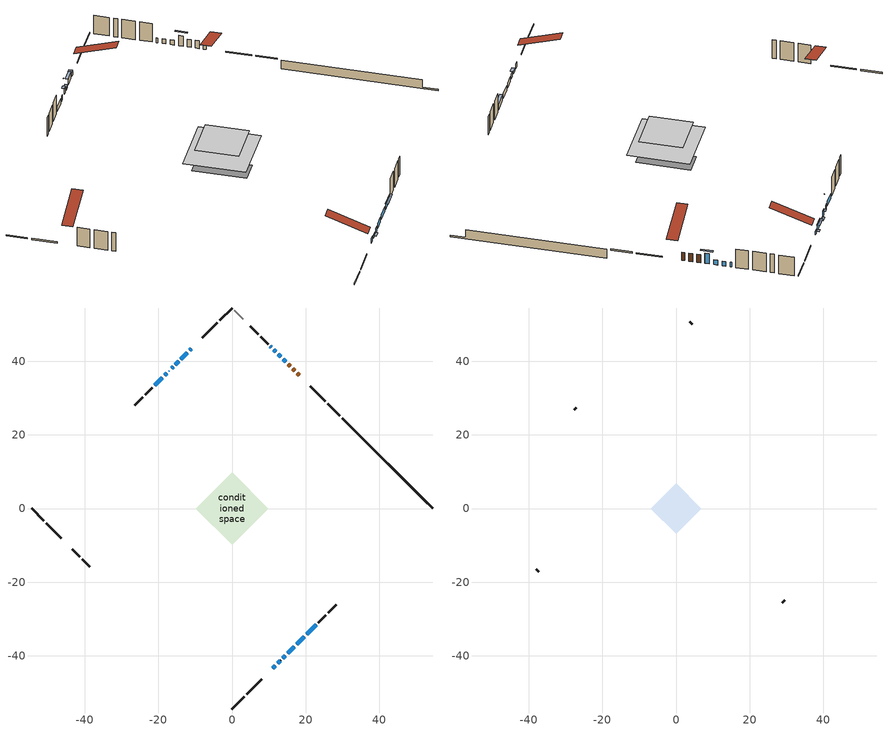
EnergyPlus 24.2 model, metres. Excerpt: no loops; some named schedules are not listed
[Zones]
conditioned space
 floor outside (Floor1 construction): -3.98,0 0,3.98 3.98,0 0,-3.98 z1.22
 floor adiabatic (AdiabaticFloorConstruction): -9.84,0 0,9.84 9.84,0 0,-9.84 z3.66
 floor foundation (Slab1 construction): -6.12,2.54 -2.54,6.12 6.12,-2.54 2.54,-6.12 z-1.14
 wall outside (RimJoist1 construction): 0,-54.46 3.35,-51.11 / -54.46,0 -51.11,-3.35 / 0,54.46 -3.35,51.11 / 29.32,25.14 25.98,28.48 z1.22:1.52
 wall outside (RimJoist2 construction): 4,-50.46 8.04,-46.42 / -50.46,-4 -46.42,-8.04 / -4,50.46 -8.04,46.42 / 25.32,29.14 21.28,33.18 z1.22:1.52
 wall outside (AdiabaticWallConstruction 1): 18.21,36.25 17.76,36.7 / 17.1,37.36 16.52,37.95 / 15.86,38.6 15.25,39.21 z1.22:3.25
 wall outside (AdiabaticWallConstruction): -11.11,43.35 -11.49,42.97 z1.22:2.14; 14.6,39.86 13.91,40.55 z1.22:3.91; -12.15,42.31 -13.87,40.59 z1.22:2.69; -14.53,39.93 -15.35,39.11 z1.22:1.63; -16.01,38.45 -16.39,38.07 z1.22:2.67; 11.11,-43.35 11.8,-42.66 / 13.26,41.2 12.57,41.89 / 11.91,42.55 11.33,43.13 / 10.68,43.78 10.45,44.01 / 13.83,-40.63 14.5,-39.96 / -17.77,36.69 -18.23,36.23 / -18.88,35.58 -20.97,33.49 / 15.16,-39.3 16.91,-37.55 / 17.57,-36.89 19.66,-34.8 z1.22:2.44; 12.46,-42.01 13.17,-41.29 z1.22:1.81; 20.32,-34.14 22.83,-31.63 z1.22:2.54
 wall outside (Wall1 construction): 23.49,-30.97 25.48,-28.98 / -43.35,-11.11 -41.35,-13.11 / -21.62,32.84 -23.62,30.84 / 9.79,44.67 7.8,46.66 z1.22:6.1
 wall outside (Wall2 construction): 26.14,-28.32 28.26,-26.2 / -40.69,-13.77 -38.58,-15.88 / -24.28,30.18 -26.4,28.07 / 7.14,47.32 5.02,49.44 z1.22:6.1
 wall foundation (FoundationWall1 construction): 29.98,24.48,-1.14 29.98,24.48,1.22 52.01,2.45,1.22 52.01,2.45,-0.74 54.46,0,-0.74 54.46,0,-1.14
 wall adiabatic (Wall4 construction): 3.09,51.37 0.66,53.8 z1.22:6.1
 window (WindowConstruction 12): -11.11,43.35 -11.49,42.97 z1.22:2.13
 window (WindowConstruction 8): 14.6,39.87 13.91,40.55 z1.22:3.91
 window (WindowConstruction 9): -12.15,42.31 -13.87,40.59 z1.22:2.69
 window (WindowConstruction 10): -14.53,39.93 -15.35,39.11 z1.22:1.63
 window (WindowConstruction 11): -16.01,38.45 -16.39,38.07 z1.22:2.67
 window (WindowConstruction 13): 11.11,-43.35 11.8,-42.66 z1.22:2.44
 window (WindowConstruction 14): 13.26,41.21 12.57,41.89 z1.22:2.44
 window (WindowConstruction 15): 11.91,42.55 11.33,43.13 z1.22:2.44
 window (WindowConstruction): 10.67,43.79 10.45,44.01 z1.22:2.44
 window (WindowConstruction 1): 12.46,-42 13.17,-41.29 z1.22:1.81
 window (WindowConstruction 2): 13.83,-40.63 14.5,-39.96 z1.22:2.44
 window (WindowConstruction 3): -17.77,36.69 -18.23,36.23 z1.22:2.44
 window (WindowConstruction 4): -18.88,35.58 -20.97,33.49 z1.22:2.44
 window (WindowConstruction 5): 15.16,-39.3 16.91,-37.55 z1.22:2.44
 window (WindowConstruction 6): 17.57,-36.89 19.66,-34.8 z1.22:2.44
 window (WindowConstruction 7): 20.32,-34.14 22.83,-31.63 z1.22:2.54
 door (Door): 18.21,36.25 17.76,36.7 z1.22:3.25
 door (Door 1): 17.1,37.36 16.52,37.94 z1.22:3.25
 door (Door 2): 15.86,38.6 15.25,39.21 z1.22:3.25
 ceiling adiabatic (AdiabaticFloorConstruction): 0,-9.84 9.84,0 0,9.84 -9.84,0 z3.66
 roof outside (AdiabaticRoofConstruction): -17.13,37.34,6.09 -17.05,37.26,6.13 -16.96,37.35,6.13 -17.04,37.43,6.09
 skylight (SkylightConstruction): -17.12,37.34,6.1 -17.05,37.28,6.13 -16.98,37.35,6.13 -17.04,37.42,6.1
attic - vented
 floor to conditioned space (Floor2 construction Reversed): -6.85,0 0,6.85 6.85,0 0,-6.85 z6.1
 wall outside (Wall3 construction): 28.91,-25.55 29.53,-24.93 / -37.92,-16.54 -37.3,-17.16 / -27.05,27.41 -27.67,26.79 / 4.36,50.1 3.75,50.71 z1.22:6.1
 roof outside (Roof1 construction): 10.46,-44,6.1 3.79,-37.34,9.24 2.03,-39.09,9.24 8.7,-45.76,6.1; -44,-10.46,6.1 -37.34,-3.79,9.24 -39.09,-2.03,9.24 -45.76,-8.7,6.1; -10.46,44,6.1 -3.79,37.34,9.24 -2.03,39.09,9.24 -8.7,45.76,6.1; 18.87,35.59,6.1 12.2,28.93,9.24 13.96,27.17,9.24 20.62,33.84,6.1
shading: -11.6,42.86 -11.01,43.45 -11.65,44.1 -12.24,43.51 z2.28; 13.27,41.19 15.24,39.22 15.57,39.55 13.59,41.52 z4.82; -13.98,40.48 -12.04,42.42 -12.47,42.85 -14.41,40.91 z2.84; -15.46,39 -14.42,40.04 -14.85,40.47 -15.89,39.43 z1.77; -16.49,37.97 -15.9,38.56 -16.34,38.99 -16.92,38.4 z2.82; 13.28,-41.18 12.35,-42.11 12.78,-42.54 13.71,-41.61 z1.95; 22.93,-31.53 20.21,-34.25 20.64,-34.68 23.37,-31.96 z2.69
[Building]
Building 1: Terrain=Suburbs
[Site:Location]
Montreal Intl AP_QC: Latitude {deg}=45.47; Longitude {deg}=-73.74; Time Zone {hr}=-5; Elevation {m}=36; Keep Site Location Information=Yes
[Site:GroundTemperature:Shallow]
2.07863, -0.316383, -0.508184, 0.628371, 5.19101, 9.73239, 13.6695, 16.1636, 16.3755, 14.347, 10.5102, 6.10817
[Site:WaterMainsTemperature]
Calculation Method=Schedule; Temperature Schedule=mains temperature schedule
[Material] Roughness=Rough; Thermal Absorptance=0.9
Name | Thickness {m} | Conductivity {W/m-K} | Density {kg/m3} | Specific Heat {J/kg-K} | Solar Absorptance | Visible Absorptance
asphalt or fiberglass shingles | 0.00635 | 0.162714 | 1121.4 | 1465.45 | 0.84 | 0.84
asphalt or fiberglass shingles 1 | 0.00635 | 0.162714 | 1121.4 | 1465.45 | 0.7 | 0.7
ceiling loosefill ins | 0.254 | 0.0480833 | 16.02 | 1046.75 | 0.7 | 0.7
ceiling stud and cavity | 0.1397 | 0.108681 | 65.682 | 1177.47 | 0.7 | 0.7
concrete 4.0 in. | 0.1016 | 1.803125 | 2242.8 | 837.4 | 0.7 | 0.7
concrete 8.0 in. | 0.2032 | 1.803125 | 2242.8 | 837.4 | 0.7 | 0.7
door material | 0.04445 | 0.0451087 | 512.64 | 1214.23 | 0.7 | 0.7
door material 1 | 0.04445 | 0.20624 | 512.64 | 1214.23 | 0.7 | 0.7
door material 2 | 0.04445 | 0.188738 | 512.64 | 1214.23 | 0.7 | 0.7
exterior vertical ins | 0.079309 | 0.029427 | 32.04 | 1214.23 | 0.7 | 0.7
floor covering | 0.0127 | 0.0433444 | 54.468 | 1339.84 | 0.6 | 0.6
floor rigid ins; rim joist rigid ins; wall rigid ins | 0.051816 | 0.029427 | 32.04 | 1214.23 | 0.7 | 0.7
floor rigid ins 1; roof rigid ins; wall rigid ins 2 | 0.512978 | 0.029427 | 32.04 | 1214.23 | 0.7 | 0.7
floor stud and cavity | 0.1397 | 0.0960274 | 92.3553 | 1139.71 | 0.7 | 0.7
floor stud and cavity 1 | 0.1397 | 1.75129 | 37.0049 | 1207.88 | 0.7 | 0.7
furniture material conditioned space 1 | 0.1524 | 0.115458 | 640.8 | 1214.23 | 0.6 | 0.6
gypsum board | 0.0127 | 0.160291 | 801 | 837.4 | 0.6 | 0.6
gypsum board 1 | 0.0127 | 0.160291 | 801 | 837.4 | 0.7 | 0.7
osb sheathing 0.5 in. | 0.0127 | 0.115458 | 512.64 | 1214.23 | 0.7 | 0.7
osb sheathing 0.75 in. | 0.01905 | 0.115458 | 512.64 | 1214.23 | 0.7 | 0.7
osb sheathing 2.0 in. | 0.0508 | 0.115458 | 512.64 | 1214.23 | 0.7 | 0.7
rim joist stud and cavity | 0.0508 | 0.0327998 | 125.044 | 1163.47 | 0.6 | 0.6
rim joist stud and cavity 1 | 0.0508 | 0.353641 | 125.044 | 1163.47 | 0.6 | 0.6
roof stud and cavity | 0.18415 | 1.78685 | 37.0049 | 1207.88 | 0.6 | 0.6
wall rigid ins 1 | 0.051816 | 0.029427 | 32.04 | 1214.23 | 0 | 0
wall stud and cavity | 0.1397 | 0.142953 | 139.0536 | 1170.24 | 0.7 | 0.7
wall stud and cavity 1 | 0.1397 | 0.142696 | 139.0536 | 1170.24 | 0.7 | 0.7
wall stud and cavity 2 | 0.0889 | 6.1454 | 50.32683 | 1063.81 | 0.6 | 0.6
wall stud and cavity 3 | 0.1397 | 0.122333 | 139.0536 | 1170.24 | 0.7 | 0.7
wall stud and cavity 4 | 0.0889 | 0.380278 | 52.3479 | 1209.89 | 0.7 | 0.7
wall stud and cavity 5 | 0.0889 | 0.391764 | 83.0341 | 1211.67 | 0.7 | 0.7
wood siding | 0.0254 | 0.102417 | 544.68 | 1172.36 | 0 | 0
wood siding 1 | 0.00254 | 0.102417 | 544.68 | 1172.36 | 0 | 0
wood siding 2; wood siding 3; wood siding 4 | 0.0254 | 0.102417 | 544.68 | 1172.36 | 0.7 | 0.7
[WindowMaterial:SimpleGlazingSystem]
Name | U-Factor {W/m2-K} | Solar Heat Gain Coefficient
SkylightMaterial | 7.67256 | 0.2218
WindowMaterial | 3.05363 | 0.58
WindowMaterial 1 | 4.19264 | 0.66
WindowMaterial 10 | 4.1404 | 0.66
WindowMaterial 11 | 2.99117 | 0.59
WindowMaterial 12 | 3.79518 | 0.69
WindowMaterial 13 | 3.86501 | 0.68
WindowMaterial 2 | 3.77757 | 0.69
WindowMaterial 3 | 3.01672 | 0.62
WindowMaterial 4 | 3.38863 | 0.72
WindowMaterial 5 | 3.4244 | 0.71
WindowMaterial 6 | 3.37046 | 0.72
WindowMaterial 7 | 3.506165 | 0.71
WindowMaterial 8 | 2.93155 | 0.68
WindowMaterial 9 | 4.508332 | 0.63
[Construction]
AdiabaticFloorConstruction: floor stud and cavity 1, floor rigid ins 1, osb sheathing 0.75 in., floor covering
AdiabaticRoofConstruction: asphalt or fiberglass shingles 1, roof rigid ins, osb sheathing 0.75 in., roof stud and cavity
AdiabaticWallConstruction: wood siding 3, wall rigid ins 2, wall stud and cavity 4, gypsum board
AdiabaticWallConstruction 1: wood siding 4, wall rigid ins 2, wall stud and cavity 4, gypsum board
Door: door material
Door 1: door material 1
Door 2: door material 2
Floor1 construction: floor stud and cavity, floor rigid ins, osb sheathing 0.75 in., floor covering
Floor2 construction Reversed: gypsum board, ceiling stud and cavity, ceiling loosefill ins
FoundationWall1 construction: concrete 8.0 in., gypsum board 1
furniture construction conditioned space 1: furniture material conditioned space 1
PartitionWallConstruction: gypsum board, wall stud and cavity 5, gypsum board
RimJoist1 construction: wood siding 2, rim joist rigid ins, osb sheathing 2.0 in., rim joist stud and cavity
RimJoist2 construction: wood siding 2, osb sheathing 2.0 in., rim joist stud and cavity 1
Roof1 construction: asphalt or fiberglass shingles
SkylightConstruction: SkylightMaterial
Slab1 construction: concrete 4.0 in.
Wall1 construction: wood siding, wall rigid ins, osb sheathing 0.5 in., wall stud and cavity, gypsum board
Wall2 construction: wood siding, wall rigid ins, osb sheathing 0.5 in., wall stud and cavity 1, gypsum board
Wall3 construction: wood siding 1, wall stud and cavity 2
Wall4 construction: wall rigid ins 1, osb sheathing 0.5 in., wall stud and cavity 3, gypsum board
WindowConstruction: WindowMaterial
WindowConstruction 1: WindowMaterial 1
WindowConstruction 10: WindowMaterial 9
WindowConstruction 11: WindowMaterial 10
WindowConstruction 12: WindowMaterial 11
WindowConstruction 13; WindowConstruction 14: WindowMaterial 12
WindowConstruction 15: WindowMaterial 13
WindowConstruction 2: WindowMaterial 2
WindowConstruction 3: WindowMaterial 3
WindowConstruction 4; WindowConstruction 9: WindowMaterial 4
WindowConstruction 5: WindowMaterial 5
WindowConstruction 6: WindowMaterial 6
WindowConstruction 7: WindowMaterial 7
WindowConstruction 8: WindowMaterial 8
[Zone] Multiplier=1; Part of Total Floor Area=Yes
Name | Volume {m3}
attic - vented | 47.8263
conditioned space | 639.1
[Space]
Name | Zone | Volume {m3}
attic - vented 1 | attic - vented | 47.8263
conditioned space 1 | conditioned space | 639.1
[ZoneInfiltration:EffectiveLeakageArea]
infil attic - vented 1: Zone or Space=attic - vented 1; Schedule=Always On Discrete; Effective Air Leakage Area {cm2}=3748.79; Stack Coefficient=0.000557689; Wind Coefficient=1.59557e-05
[ZoneMixing]
whole house fan mix: Zone or Space=attic - vented; Schedule=Always On Continuous; Design Flow Rate Calculation Method=Flow/Zone; Design Flow Rate {m3/s}=0; Source Zone or Space=conditioned space
[SurfaceProperty:ExposedFoundationPerimeter]
Slab1: Exposed Perimeter Calculation Method=TotalExposedPerimeter; Total Exposed Perimeter {m}=34.619
[InternalMass] Zone or ZoneList=conditioned space; Space or SpaceList=conditioned space 1
Name | Construction | Surface Area {m2}
furniture mass conditioned space 1 | furniture construction conditioned space 1 | 114.932
partition wall mass | PartitionWallConstruction | 287.33
[Lights]
interior lighting: Zone or ZoneList or Space or SpaceList=conditioned space 1; Schedule=interior lighting schedule; Design Level Calculation Method=LightingLevel; Lighting Level {W}=343.2; Return Air Fraction=0; Fraction Radiant=0.6; Fraction Visible=0.2; Fraction Replaceable=1
[People]
occupants: Zone or ZoneList or Space or SpaceList=conditioned space 1; Number of People Schedule=occupants schedule; Number of People Calculation Method=People; Number of People=3; Fraction Radiant=0.314171; Sensible Heat Fraction=0.56303; Activity Level Schedule=occupants activity schedule; Carbon Dioxide Generation Rate {m3/s-W}=0; Enable ASHRAE 55 Comfort Warnings=No; Mean Radiant Temperature Calculation Type=EnclosureAveraged
[ElectricEquipment] Zone or ZoneList or Space or SpaceList=conditioned space 1; Design Level Calculation Method=EquipmentLevel
Name | Schedule | Design Level {W} | Fraction Latent | Fraction Radiant | Fraction Lost
clothes dryer | clothes dryer schedule | 140.772 | 0.015 | 0.081 | 0.85
clothes washer | clothes washer schedule | 32.1985 | 0.03 | 0.162 | 0.7
cooking range | cooking range schedule | 208.969 | 0.08 | 0.432 | 0.2
dishwasher | dishwasher schedule | 66.8632 | 0.3 | 0.18 | 0.4
fridge | fridge schedule | 72.9452 | 0 | 0.6 | 0
mech vent house fan | mech vent house fan schedule | 300 | 0 | 0 | 1
mech vent house fan cfis | mech vent house fan cfis schedule | 0 | 0 | 0 | 0
misc plug loads | misc plug loads schedule | 494.7 | 0.045 | 0.513 | 0.1
whole house fan | Always On Discrete | 0 | 0 | 0 | 1
[OtherEquipment] Zone or ZoneList or Space or SpaceList=conditioned space 1; Design Level Calculation Method=EquipmentLevel
Name | Fuel Type | Schedule | Design Level {W} | Fraction Latent | Fraction Radiant | Fraction Lost
clothes dryer 1 | Electricity | clothes dryer schedule | 0 | 0.015 | 0.081 | 0.85
cooking range 1 | Electricity | cooking range schedule | 0 | 0.08 | 0.432 | 0.2
general water use latent | None | general water use schedule | 59.3978 | 1 | 0 | 0
general water use sensible | None | general water use schedule | -58.539 | 0 | 0.6 | 0
mech vent house fan latent load | None | Always On Discrete | 0 | 1 | 0 | 0
mech vent house fan sensible load | None | Always On Discrete | 0 | 0 | 0 | 0
water heater energy adjustment1 | Electricity | Always On Discrete | 0.01 | 0 | 0 | 1
[ZoneInfiltration:DesignFlowRate] Zone or ZoneList or Space or SpaceList=conditioned space 1; Schedule=Always On Discrete; Design Flow Rate Calculation Method=Flow/Zone; Design Flow Rate {m3/s}=0
infil flow; natural vent flow; whole house fan flow
[Foundation:Kiva]
Foundation Kiva 1: Initial Indoor Air Temperature {C}=21; Wall Height Above Grade {m}=1.21999; Wall Depth Below Slab {m}=0.2032; Custom Block Material Name 1=exterior vertical ins; Custom Block Depth 1 {m}=2.36001; Custom Block X Position 1 {m}=0.2159; Custom Block Z Position 1 {m}=0
[Foundation:Kiva:Settings]
Soil Conductivity {W/m-K}=0.849921; Soil Density {kg/m3}=1842.3; Soil Specific Heat {J/kg-K}=418.7; Ground Solar Absorptivity=0.9; Ground Thermal Absorptivity=0.9; Ground Surface Roughness {m}=0.03; Far-Field Width {m}=40; Deep-Ground Boundary Condition=ZeroFlux; Deep-Ground Depth {m}=40; Minimum Cell Dimension {m}=0.2; Maximum Cell Growth Coefficient=3; Simulation Timestep=Timestep
[Exterior:Lights]
exterior lighting: Schedule=exterior lighting schedule; Design Level {W}=75.6
[Schedule:Constant]
Name | Hourly Value
Always On Continuous; mech vent house fan schedule; mech vent house fan cfis schedule; Always On Discrete | 1
occupants activity schedule | 117.228
fridge schedule | 0
[Schedule:Week:Daily]
interior lighting schedule Week Rule - Jan1-Jan27: interior lighting schedule day, interior lighting schedule day, interior lighting schedule day, interior lighting schedule day, interior lighting schedule day, interior lighting schedule day, interior lighting schedule day, interior lighting schedule default day, interior lighting schedule default day, interior lighting schedule default day, interior lighting schedule default day, interior lighting schedule default day
interior lighting schedule Week Rule - Jan28-Feb3: interior lighting schedule day, interior lighting schedule day, interior lighting schedule day, interior lighting schedule day, interior lighting schedule day 1, interior lighting schedule day 1, interior lighting schedule day 1, interior lighting schedule default day, interior lighting schedule default day, interior lighting schedule default day, interior lighting schedule default day, interior lighting schedule default day
interior lighting schedule Week Rule - Feb4-Feb24: interior lighting schedule day 1, interior lighting schedule day 1, interior lighting schedule day 1, interior lighting schedule day 1, interior lighting schedule day 1, interior lighting schedule day 1, interior lighting schedule day 1, interior lighting schedule default day, interior lighting schedule default day, interior lighting schedule default day, interior lighting schedule default day, interior lighting schedule default day
interior lighting schedule Week Rule - Feb25-Mar3: interior lighting schedule day 1, interior lighting schedule day 1, interior lighting schedule day 1, interior lighting schedule day 1, interior lighting schedule day 2, interior lighting schedule day 2, interior lighting schedule day 2, interior lighting schedule default day, interior lighting schedule default day, interior lighting schedule default day, interior lighting schedule default day, interior lighting schedule default day
interior lighting schedule Week Rule - Mar4-Mar31: interior lighting schedule day 2, interior lighting schedule day 2, interior lighting schedule day 2, interior lighting schedule day 2, interior lighting schedule day 2, interior lighting schedule day 2, interior lighting schedule day 2, interior lighting schedule default day, interior lighting schedule default day, interior lighting schedule default day, interior lighting schedule default day, interior lighting schedule default day
interior lighting schedule Week Rule - Apr1-Apr28: interior lighting schedule day 3, interior lighting schedule day 3, interior lighting schedule day 3, interior lighting schedule day 3, interior lighting schedule day 3, interior lighting schedule day 3, interior lighting schedule day 3, interior lighting schedule default day, interior lighting schedule default day, interior lighting schedule default day, interior lighting schedule default day, interior lighting schedule default day
interior lighting schedule Week Rule - Apr29-May5: interior lighting schedule day 3, interior lighting schedule day 3, interior lighting schedule day 4, interior lighting schedule day 4, interior lighting schedule day 4, interior lighting schedule day 4, interior lighting schedule day 4, interior lighting schedule default day, interior lighting schedule default day, interior lighting schedule default day, interior lighting schedule default day, interior lighting schedule default day
interior lighting schedule Week Rule - May6-May26: interior lighting schedule day 4, interior lighting schedule day 4, interior lighting schedule day 4, interior lighting schedule day 4, interior lighting schedule day 4, interior lighting schedule day 4, interior lighting schedule day 4, interior lighting schedule default day, interior lighting schedule default day, interior lighting schedule default day, interior lighting schedule default day, interior lighting schedule default day
interior lighting schedule Week Rule - May27-Jun2: interior lighting schedule day 4, interior lighting schedule day 4, interior lighting schedule day 4, interior lighting schedule day 4, interior lighting schedule day 4, interior lighting schedule day 5, interior lighting schedule day 5, interior lighting schedule default day, interior lighting schedule default day, interior lighting schedule default day, interior lighting schedule default day, interior lighting schedule default day
interior lighting schedule Week Rule - Jun3-Jun30: interior lighting schedule day 5, interior lighting schedule day 5, interior lighting schedule day 5, interior lighting schedule day 5, interior lighting schedule day 5, interior lighting schedule day 5, interior lighting schedule day 5, interior lighting schedule default day, interior lighting schedule default day, interior lighting schedule default day, interior lighting schedule default day, interior lighting schedule default day
interior lighting schedule Week Rule - Jul1-Jul28: interior lighting schedule day 6, interior lighting schedule day 6, interior lighting schedule day 6, interior lighting schedule day 6, interior lighting schedule day 6, interior lighting schedule day 6, interior lighting schedule day 6, interior lighting schedule default day, interior lighting schedule default day, interior lighting schedule default day, interior lighting schedule default day, interior lighting schedule default day
interior lighting schedule Week Rule - Jul29-Aug4: interior lighting schedule day 6, interior lighting schedule day 6, interior lighting schedule day 6, interior lighting schedule day 7, interior lighting schedule day 7, interior lighting schedule day 7, interior lighting schedule day 7, interior lighting schedule default day, interior lighting schedule default day, interior lighting schedule default day, interior lighting schedule default day, interior lighting schedule default day
interior lighting schedule Week Rule - Aug5-Aug25: interior lighting schedule day 7, interior lighting schedule day 7, interior lighting schedule day 7, interior lighting schedule day 7, interior lighting schedule day 7, interior lighting schedule day 7, interior lighting schedule day 7, interior lighting schedule default day, interior lighting schedule default day, interior lighting schedule default day, interior lighting schedule default day, interior lighting schedule default day
interior lighting schedule Week Rule - Aug26-Sep1: interior lighting schedule day 7, interior lighting schedule day 7, interior lighting schedule day 7, interior lighting schedule day 7, interior lighting schedule day 7, interior lighting schedule day 7, interior lighting schedule day 8, interior lighting schedule default day, interior lighting schedule default day, interior lighting schedule default day, interior lighting schedule default day, interior lighting schedule default day
interior lighting schedule Week Rule - Sep2-Sep29: interior lighting schedule day 8, interior lighting schedule day 8, interior lighting schedule day 8, interior lighting schedule day 8, interior lighting schedule day 8, interior lighting schedule day 8, interior lighting schedule day 8, interior lighting schedule default day, interior lighting schedule default day, interior lighting schedule default day, interior lighting schedule default day, interior lighting schedule default day
interior lighting schedule Week Rule - Sep30-Oct6: interior lighting schedule day 8, interior lighting schedule day 9, interior lighting schedule day 9, interior lighting schedule day 9, interior lighting schedule day 9, interior lighting schedule day 9, interior lighting schedule day 9, interior lighting schedule default day, interior lighting schedule default day, interior lighting schedule default day, interior lighting schedule default day, interior lighting schedule default day
interior lighting schedule Week Rule - Oct7-Oct27: interior lighting schedule day 9, interior lighting schedule day 9, interior lighting schedule day 9, interior lighting schedule day 9, interior lighting schedule day 9, interior lighting schedule day 9, interior lighting schedule day 9, interior lighting schedule default day, interior lighting schedule default day, interior lighting schedule default day, interior lighting schedule default day, interior lighting schedule default day
interior lighting schedule Week Rule - Oct28-Nov3: interior lighting schedule day 9, interior lighting schedule day 9, interior lighting schedule day 9, interior lighting schedule day 9, interior lighting schedule day 10, interior lighting schedule day 10, interior lighting schedule day 10, interior lighting schedule default day, interior lighting schedule default day, interior lighting schedule default day, interior lighting schedule default day, interior lighting schedule default day
interior lighting schedule Week Rule - Nov4-Nov24: interior lighting schedule day 10, interior lighting schedule day 10, interior lighting schedule day 10, interior lighting schedule day 10, interior lighting schedule day 10, interior lighting schedule day 10, interior lighting schedule day 10, interior lighting schedule default day, interior lighting schedule default day, interior lighting schedule default day, interior lighting schedule default day, interior lighting schedule default day
interior lighting schedule Week Rule - Nov25-Dec1: interior lighting schedule day 10, interior lighting schedule day 10, interior lighting schedule day 10, interior lighting schedule day 10, interior lighting schedule day 10, interior lighting schedule day 10, interior lighting schedule day 11, interior lighting schedule default day, interior lighting schedule default day, interior lighting schedule default day, interior lighting schedule default day, interior lighting schedule default day
interior lighting schedule Week Rule - Dec2-Dec31: interior lighting schedule day 11, interior lighting schedule day 11, interior lighting schedule day 11, interior lighting schedule day 11, interior lighting schedule day 11, interior lighting schedule day 11, interior lighting schedule day 11, interior lighting schedule default day, interior lighting schedule default day, interior lighting schedule default day, interior lighting schedule default day, interior lighting schedule default day
occupants schedule Week Rule - Jan1-Dec31: occupants schedule day, occupants schedule day, occupants schedule day, occupants schedule day, occupants schedule day, occupants schedule day, occupants schedule day, occupants schedule default day, occupants schedule default day, occupants schedule default day, occupants schedule default day, occupants schedule default day
clothes dryer schedule Week Rule - Jan1-Dec31: clothes dryer schedule day, clothes dryer schedule day, clothes dryer schedule day, clothes dryer schedule day, clothes dryer schedule day, clothes dryer schedule day, clothes dryer schedule day, clothes dryer schedule default day, clothes dryer schedule default day, clothes dryer schedule default day, clothes dryer schedule default day, clothes dryer schedule default day
clothes washer schedule Week Rule - Jan1-Dec31: clothes washer schedule day, clothes washer schedule day, clothes washer schedule day, clothes washer schedule day, clothes washer schedule day, clothes washer schedule day, clothes washer schedule day, clothes washer schedule default day, clothes washer schedule default day, clothes washer schedule default day, clothes washer schedule default day, clothes washer schedule default day
cooking range schedule Week Rule - Jan1-Dec31: cooking range schedule day, cooking range schedule day, cooking range schedule day, cooking range schedule day, cooking range schedule day, cooking range schedule day, cooking range schedule day, cooking range schedule default day, cooking range schedule default day, cooking range schedule default day, cooking range schedule default day, cooking range schedule default day
dishwasher schedule Week Rule - Jan1-Dec31: dishwasher schedule day, dishwasher schedule day, dishwasher schedule day, dishwasher schedule day, dishwasher schedule day, dishwasher schedule day, dishwasher schedule day, dishwasher schedule default day, dishwasher schedule default day, dishwasher schedule default day, dishwasher schedule default day, dishwasher schedule default day
misc plug loads schedule Week Rule - Jan1-Dec31: misc plug loads schedule day, misc plug loads schedule day, misc plug loads schedule day, misc plug loads schedule day, misc plug loads schedule day, misc plug loads schedule day, misc plug loads schedule day, misc plug loads schedule default day, misc plug loads schedule default day, misc plug loads schedule default day, misc plug loads schedule default day, misc plug loads schedule default day
general water use schedule Week Rule - Jan1-Dec31: general water use schedule day, general water use schedule day, general water use schedule day, general water use schedule day, general water use schedule day, general water use schedule day, general water use schedule day, general water use schedule default day, general water use schedule default day, general water use schedule default day, general water use schedule default day, general water use schedule default day
exterior lighting schedule Week Rule - Jan1-Jan27: exterior lighting schedule day, exterior lighting schedule day, exterior lighting schedule day, exterior lighting schedule day, exterior lighting schedule day, exterior lighting schedule day, exterior lighting schedule day, exterior lighting schedule default day, exterior lighting schedule default day, exterior lighting schedule default day, exterior lighting schedule default day, exterior lighting schedule default day
exterior lighting schedule Week Rule - Jan28-Feb3: exterior lighting schedule day, exterior lighting schedule day, exterior lighting schedule day, exterior lighting schedule day, exterior lighting schedule day 1, exterior lighting schedule day 1, exterior lighting schedule day 1, exterior lighting schedule default day, exterior lighting schedule default day, exterior lighting schedule default day, exterior lighting schedule default day, exterior lighting schedule default day
exterior lighting schedule Week Rule - Feb4-Feb24: exterior lighting schedule day 1, exterior lighting schedule day 1, exterior lighting schedule day 1, exterior lighting schedule day 1, exterior lighting schedule day 1, exterior lighting schedule day 1, exterior lighting schedule day 1, exterior lighting schedule default day, exterior lighting schedule default day, exterior lighting schedule default day, exterior lighting schedule default day, exterior lighting schedule default day
exterior lighting schedule Week Rule - Feb25-Mar3: exterior lighting schedule day 1, exterior lighting schedule day 1, exterior lighting schedule day 1, exterior lighting schedule day 1, exterior lighting schedule day 2, exterior lighting schedule day 2, exterior lighting schedule day 2, exterior lighting schedule default day, exterior lighting schedule default day, exterior lighting schedule default day, exterior lighting schedule default day, exterior lighting schedule default day
exterior lighting schedule Week Rule - Mar4-Mar31: exterior lighting schedule day 2, exterior lighting schedule day 2, exterior lighting schedule day 2, exterior lighting schedule day 2, exterior lighting schedule day 2, exterior lighting schedule day 2, exterior lighting schedule day 2, exterior lighting schedule default day, exterior lighting schedule default day, exterior lighting schedule default day, exterior lighting schedule default day, exterior lighting schedule default day
exterior lighting schedule Week Rule - Apr1-Apr28: exterior lighting schedule day 3, exterior lighting schedule day 3, exterior lighting schedule day 3, exterior lighting schedule day 3, exterior lighting schedule day 3, exterior lighting schedule day 3, exterior lighting schedule day 3, exterior lighting schedule default day, exterior lighting schedule default day, exterior lighting schedule default day, exterior lighting schedule default day, exterior lighting schedule default day
exterior lighting schedule Week Rule - Apr29-May5: exterior lighting schedule day 3, exterior lighting schedule day 3, exterior lighting schedule day 4, exterior lighting schedule day 4, exterior lighting schedule day 4, exterior lighting schedule day 4, exterior lighting schedule day 4, exterior lighting schedule default day, exterior lighting schedule default day, exterior lighting schedule default day, exterior lighting schedule default day, exterior lighting schedule default day
exterior lighting schedule Week Rule - May6-May26: exterior lighting schedule day 4, exterior lighting schedule day 4, exterior lighting schedule day 4, exterior lighting schedule day 4, exterior lighting schedule day 4, exterior lighting schedule day 4, exterior lighting schedule day 4, exterior lighting schedule default day, exterior lighting schedule default day, exterior lighting schedule default day, exterior lighting schedule default day, exterior lighting schedule default day
exterior lighting schedule Week Rule - May27-Jun2: exterior lighting schedule day 4, exterior lighting schedule day 4, exterior lighting schedule day 4, exterior lighting schedule day 4, exterior lighting schedule day 4, exterior lighting schedule day 5, exterior lighting schedule day 5, exterior lighting schedule default day, exterior lighting schedule default day, exterior lighting schedule default day, exterior lighting schedule default day, exterior lighting schedule default day
exterior lighting schedule Week Rule - Jun3-Jun30: exterior lighting schedule day 5, exterior lighting schedule day 5, exterior lighting schedule day 5, exterior lighting schedule day 5, exterior lighting schedule day 5, exterior lighting schedule day 5, exterior lighting schedule day 5, exterior lighting schedule default day, exterior lighting schedule default day, exterior lighting schedule default day, exterior lighting schedule default day, exterior lighting schedule default day
exterior lighting schedule Week Rule - Jul1-Jul28: exterior lighting schedule day 6, exterior lighting schedule day 6, exterior lighting schedule day 6, exterior lighting schedule day 6, exterior lighting schedule day 6, exterior lighting schedule day 6, exterior lighting schedule day 6, exterior lighting schedule default day, exterior lighting schedule default day, exterior lighting schedule default day, exterior lighting schedule default day, exterior lighting schedule default day
exterior lighting schedule Week Rule - Jul29-Aug4: exterior lighting schedule day 6, exterior lighting schedule day 6, exterior lighting schedule day 6, exterior lighting schedule day 7, exterior lighting schedule day 7, exterior lighting schedule day 7, exterior lighting schedule day 7, exterior lighting schedule default day, exterior lighting schedule default day, exterior lighting schedule default day, exterior lighting schedule default day, exterior lighting schedule default day
exterior lighting schedule Week Rule - Aug5-Aug25: exterior lighting schedule day 7, exterior lighting schedule day 7, exterior lighting schedule day 7, exterior lighting schedule day 7, exterior lighting schedule day 7, exterior lighting schedule day 7, exterior lighting schedule day 7, exterior lighting schedule default day, exterior lighting schedule default day, exterior lighting schedule default day, exterior lighting schedule default day, exterior lighting schedule default day
[Schedule:Year]
interior lighting schedule: interior lighting schedule Week Rule - Jan1-Jan27, 1, 1, 1, 27, interior lighting schedule Week Rule - Jan28-Feb3, 1, 28, 2, 3, interior lighting schedule Week Rule - Feb4-Feb24, 2, 4, 2, 24, interior lighting schedule Week Rule - Feb25-Mar3, 2, 25, 3, 3, interior lighting schedule Week Rule - Mar4-Mar31, 3, 4, 3, 31, interior lighting schedule Week Rule - Apr1-Apr28, 4, 1, 4, 28, interior lighting schedule Week Rule - Apr29-May5, 4, 29, 5, 5, interior lighting schedule Week Rule - May6-May26, 5, 6, 5, 26, interior lighting schedule Week Rule - May27-Jun2, 5, 27, 6, 2, interior lighting schedule Week Rule - Jun3-Jun30, 6, 3, 6, 30, interior lighting schedule Week Rule - Jul1-Jul28, 7, 1, 7, 28, interior lighting schedule Week Rule - Jul29-Aug4, 7, 29, 8, 4, interior lighting schedule Week Rule - Aug5-Aug25, 8, 5, 8, 25, interior lighting schedule Week Rule - Aug26-Sep1, 8, 26, 9, 1, interior lighting schedule Week Rule - Sep2-Sep29, 9, 2, 9, 29, interior lighting schedule Week Rule - Sep30-Oct6, 9, 30, 10, 6, interior lighting schedule Week Rule - Oct7-Oct27, 10, 7, 10, 27, interior lighting schedule Week Rule - Oct28-Nov3, 10, 28, 11, 3, interior lighting schedule Week Rule - Nov4-Nov24, 11, 4, 11, 24, interior lighting schedule Week Rule - Nov25-Dec1, 11, 25, 12, 1, interior lighting schedule Week Rule - Dec2-Dec31, 12, 2, 12, 31
occupants schedule: occupants schedule Week Rule - Jan1-Dec31, 1, 1, 12, 31
clothes dryer schedule: clothes dryer schedule Week Rule - Jan1-Dec31, 1, 1, 12, 31
clothes washer schedule: clothes washer schedule Week Rule - Jan1-Dec31, 1, 1, 12, 31
cooking range schedule: cooking range schedule Week Rule - Jan1-Dec31, 1, 1, 12, 31
dishwasher schedule: dishwasher schedule Week Rule - Jan1-Dec31, 1, 1, 12, 31
misc plug loads schedule: misc plug loads schedule Week Rule - Jan1-Dec31, 1, 1, 12, 31
general water use schedule: general water use schedule Week Rule - Jan1-Dec31, 1, 1, 12, 31
exterior lighting schedule: exterior lighting schedule Week Rule - Jan1-Jan27, 1, 1, 1, 27, exterior lighting schedule Week Rule - Jan28-Feb3, 1, 28, 2, 3, exterior lighting schedule Week Rule - Feb4-Feb24, 2, 4, 2, 24, exterior lighting schedule Week Rule - Feb25-Mar3, 2, 25, 3, 3, exterior lighting schedule Week Rule - Mar4-Mar31, 3, 4, 3, 31, exterior lighting schedule Week Rule - Apr1-Apr28, 4, 1, 4, 28, exterior lighting schedule Week Rule - Apr29-May5, 4, 29, 5, 5, exterior lighting schedule Week Rule - May6-May26, 5, 6, 5, 26, exterior lighting schedule Week Rule - May27-Jun2, 5, 27, 6, 2, exterior lighting schedule Week Rule - Jun3-Jun30, 6, 3, 6, 30, exterior lighting schedule Week Rule - Jul1-Jul28, 7, 1, 7, 28, exterior lighting schedule Week Rule - Jul29-Aug4, 7, 29, 8, 4, exterior lighting schedule Week Rule - Aug5-Aug25, 8, 5, 8, 25, exterior lighting schedule Week Rule - Aug26-Sep1, 8, 26, 9, 1, exterior lighting schedule Week Rule - Sep2-Sep29, 9, 2, 9, 29, exterior lighting schedule Week Rule - Sep30-Oct6, 9, 30, 10, 6, exterior lighting schedule Week Rule - Oct7-Oct27, 10, 7, 10, 27, exterior lighting schedule Week Rule - Oct28-Nov3, 10, 28, 11, 3, exterior lighting schedule Week Rule - Nov4-Nov24, 11, 4, 11, 24, exterior lighting schedule Week Rule - Nov25-Dec1, 11, 25, 12, 1, exterior lighting schedule Week Rule - Dec2-Dec31, 12, 2, 12, 31
[Schedule:Compact]
mains temperature schedule: Through: 01/01, For: AllDays, Until: 24:00, 6.56833, Through: 01/02, For: AllDays, Until: 24:00, 6.48722, Through: 01/03, For: AllDays, Until: 24:00, 6.40722, Through: 01/04, For: AllDays, Until: 24:00, 6.32889, Through: 01/05, For: AllDays, Until: 24:00, 6.25167, Through: 01/06, For: AllDays, Until: 24:00, 6.17611, Through: 01/07, For: AllDays, Until: 24:00, 6.10222, Through: 01/08, For: AllDays, Until: 24:00, 6.02944, Through: 01/09, For: AllDays, Until: 24:00, 5.95833, Through: 01/10, For: AllDays, Until: 24:00, 5.88889, Through: 01/11, For: AllDays, Until: 24:00, 5.82056, Through: 01/12, For: AllDays, Until: 24:00, 5.75444, Through: 01/13, For: AllDays, Until: 24:00, 5.68944, Through: 01/14, For: AllDays, Until: 24:00, 5.62611, Through: 01/15, For: AllDays, Until: 24:00, 5.56444, Through: 01/16, For: AllDays, Until: 24:00, 5.50444, Through: 01/17, For: AllDays, Until: 24:00, 5.44611, Through: 01/18, For: AllDays, Until: 24:00, 5.38944, Through: 01/19, For: AllDays, Until: 24:00, 5.33389, Through: 01/20, For: AllDays, Until: 24:00, 5.28111, Through: 01/21, For: AllDays, Until: 24:00, 5.22944, Through: 01/22, For: AllDays, Until: 24:00, 5.17944, Through: 01/23, For: AllDays, Until: 24:00, 5.13111, Through: 01/24, For: AllDays, Until: 24:00, 5.085, Through: 01/25, For: AllDays, Until: 24:00, 5.04056, Through: 01/26, For: AllDays, Until: 24:00, 4.99778, Through: 01/27, For: AllDays, Until: 24:00, 4.95667, Through: 01/28, For: AllDays, Until: 24:00, 4.91778, Through: 01/29, For: AllDays, Until: 24:00, 4.88056, Through: 01/30, For: AllDays, Until: 24:00, 4.845, Through: 01/31, For: AllDays, Until: 24:00, 4.81167, Through: 02/01, For: AllDays, Until: 24:00, 4.77944, Through: 02/02, For: AllDays, Until: 24:00, 4.75, Through: 02/03, For: AllDays, Until: 24:00, 4.72167, Through: 02/04, For: AllDays, Until: 24:00, 4.69611, Through: 02/05, For: AllDays, Until: 24:00, 4.67167, Through: 02/06, For: AllDays, Until: 24:00, 4.64944, Through: 02/07, For: AllDays, Until: 24:00, 4.62889, Through: 02/08, For: AllDays, Until: 24:00, 4.61056, Through: 02/09, For: AllDays, Until: 24:00, 4.59389, Through: 02/10, For: AllDays, Until: 24:00, 4.57944, Through: 02/11, For: AllDays, Until: 24:00, 4.56667, Through: 02/12, For: AllDays, Until: 24:00, 4.55611, Through: 02/13, For: AllDays, Until: 24:00, 4.54722, Through: 02/14, For: AllDays, Until: 24:00, 4.54056, Through: 02/15, For: AllDays, Until: 24:00, 4.53556, Through: 02/16, For: AllDays, Until: 24:00, 4.53278, Through: 02/17, For: AllDays, Until: 24:00, 4.53167, Through: 02/18, For: AllDays, Until: 24:00, 4.53278, Through: 02/19, For: AllDays, Until: 24:00, 4.53556, Through: 02/20, For: AllDays, Until: 24:00, 4.54056, Through: 02/21, For: AllDays, Until: 24:00, 4.54722, Through: 02/22, For: AllDays, Until: 24:00, 4.55611, Through: 02/23, For: AllDays, Until: 24:00, 4.56667, Through: 02/24, For: AllDays, Until: 24:00, 4.57944, Through: 02/25, For: AllDays, Until: 24:00, 4.59389, Through: 02/26, For: AllDays, Until: 24:00, 4.61056, Through: 02/27, For: AllDays, Until: 24:00, 4.62889, Through: 02/28, For: AllDays, Until: 24:00, 4.64889, Through: 03/01, For: AllDays, Until: 24:00, 4.67111, Through: 03/02, For: AllDays, Until: 24:00, 4.69556, Through: 03/03, For: AllDays, Until: 24:00, 4.72167, Through: 03/04, For: AllDays, Until: 24:00, 4.74944, Through: 03/05, For: AllDays, Until: 24:00, 4.77944, Through: 03/06, For: AllDays, Until: 24:00, 4.81111, Through: 03/07, For: AllDays, Until: 24:00, 4.84444, Through: 03/08, For: AllDays, Until: 24:00, 4.88, Through: 03/09, For: AllDays, Until: 24:00, 4.91722, Through: 03/10, For: AllDays, Until: 24:00, 4.95611, Through: 03/11, For: AllDays, Until: 24:00, 4.99722, Through: 03/12, For: AllDays, Until: 24:00, 5.04, Through: 03/13, For: AllDays, Until: 24:00, 5.08444, Through: 03/14, For: AllDays, Until: 24:00, 5.13056, Through: 03/15, For: AllDays, Until: 24:00, 5.17889, Through: 03/16, For: AllDays, Until: 24:00, 5.22833, Through: 03/17, For: AllDays, Until: 24:00, 5.28, Through: 03/18, For: AllDays, Until: 24:00, 5.33333, Through: 03/19, For: AllDays, Until: 24:00, 5.38833, Through: 03/20, For: AllDays, Until: 24:00, 5.445, Through: 03/21, For: AllDays, Until: 24:00, 5.50333, Through: 03/22, For: AllDays, Until: 24:00, 5.56333, Through: 03/23, For: AllDays, Until: 24:00, 5.625, Through: 03/24, For: AllDays, Until: 24:00, 5.68833, Through: 03/25, For: AllDays, Until: 24:00, 5.75333, Through: 03/26, For: AllDays, Until: 24:00, 5.81944, Through: 03/27, For: AllDays, Until: 24:00, 5.88778, Through: 03/28, For: AllDays, Until: 24:00, 5.95722, Through: 03/29, For: AllDays, Until: 24:00, 6.02833, Through: 03/30, For: AllDays, Until: 24:00, 6.10111, Through: 03/31, For: AllDays, Until: 24:00, 6.175, Through: 04/01, For: AllDays, Until: 24:00, 6.25056, Through: 04/02, For: AllDays, Until: 24:00, 6.32778, Through: 04/03, For: AllDays, Until: 24:00, 6.40611, Through: 04/04, For: AllDays, Until: 24:00, 6.48556, Through: 04/05, For: AllDays, Until: 24:00, 6.56722, Through: 04/06, For: AllDays, Until: 24:00, 6.64944, Through: 04/07, For: AllDays, Until: 24:00, 6.73333, Through: 04/08, For: AllDays, Until: 24:00, 6.81833, Through: 04/09, For: AllDays, Until: 24:00, 6.905, Through: 04/10, For: AllDays, Until: 24:00, 6.99278, Through: 04/11, For: AllDays, Until: 24:00, 7.08111, Through: 04/12, For: AllDays, Until: 24:00, 7.17167, Through: 04/13, For: AllDays, Until: 24:00, 7.26278, Through: 04/14, For: AllDays, Until: 24:00, 7.355, Through: 04/15, For: AllDays, Until: 24:00, 7.44833, Through: 04/16, For: AllDays, Until: 24:00, 7.54278, Through: 04/17, For: AllDays, Until: 24:00, 7.63889, Through: 04/18, For: AllDays, Until: 24:00, 7.735, Through: 04/19, For: AllDays, Until: 24:00, 7.83278, Through: 04/20, For: AllDays, Until: 24:00, 7.93167, Through: 04/21, For: AllDays, Until: 24:00, 8.03111, Through: 04/22, For: AllDays, Until: 24:00, 8.13167, Through: 04/23, For: AllDays, Until: 24:00, 8.23278, Through: 04/24, For: AllDays, Until: 24:00, 8.335, Through: 04/25, For: AllDays, Until: 24:00, 8.43778, Through: 04/26, For: AllDays, Until: 24:00, 8.54167, Through: 04/27, For: AllDays, Until: 24:00, 8.64611, Through: 04/28, For: AllDays, Until: 24:00, 8.75167, Through: 04/29, For: AllDays, Until: 24:00, 8.85778, Through: 04/30, For: AllDays, Until: 24:00, 8.96444, Through: 05/01, For: AllDays, Until: 24:00, 9.07167, Through: 05/02, For: AllDays, Until: 24:00, 9.17944, Through: 05/03, For: AllDays, Until: 24:00, 9.28778, Through: 05/04, For: AllDays, Until: 24:00, 9.39667, Through: 05/05, For: AllDays, Until: 24:00, 9.50667, Through: 05/06, For: AllDays, Until: 24:00, 9.61667, Through: 05/07, For: AllDays, Until: 24:00, 9.72667, Through: 05/08, For: AllDays, Until: 24:00, 9.83778, Through: 05/09, For: AllDays, Until: 24:00, 9.94889, Through: 05/10, For: AllDays, Until: 24:00, 10.0606, Through: 05/11, For: AllDays, Until: 24:00, 10.1722, Through: 05/12, For: AllDays, Until: 24:00, 10.2844, Through: 05/13, For: AllDays, Until: 24:00, 10.3967, Through: 05/14, For: AllDays, Until: 24:00, 10.5094, Through: 05/15, For: AllDays, Until: 24:00, 10.6222, Through: 05/16, For: AllDays, Until: 24:00, 10.735, Through: 05/17, For: AllDays, Until: 24:00, 10.8478, Through: 05/18, For: AllDays, Until: 24:00, 10.9611, Through: 05/19, For: AllDays, Until: 24:00, 11.0744, Through: 05/20, For: AllDays, Until: 24:00, 11.1872, Through: 05/21, For: AllDays, Until: 24:00, 11.3006, Through: 05/22, For: AllDays, Until: 24:00, 11.4133, Through: 05/23, For: AllDays, Until: 24:00, 11.5267, Through: 05/24, For: AllDays, Until: 24:00, 11.6394, Through: 05/25, For: AllDays, Until: 24:00, 11.7522, Through: 05/26, For: AllDays, Until: 24:00, 11.8644, Through: 05/27, For: AllDays, Until: 24:00, 11.9767, Through: 05/28, For: AllDays, Until: 24:00, 12.0889, Through: 05/29, For: AllDays, Until: 24:00, 12.2006, Through: 05/30, For: AllDays, Until: 24:00, 12.3122, Through: 05/31, For: AllDays, Until: 24:00, 12.4228, Through: 06/01, For: AllDays, Until: 24:00, 12.5339, Through: 06/02, For: AllDays, Until: 24:00, 12.6439, Through: 06/03, For: AllDays, Until: 24:00, 12.7539, Through: 06/04, For: AllDays, Until: 24:00, 12.8628, Through: 06/05, For: AllDays, Until: 24:00, 12.9717, Through: 06/06, For: AllDays, Until: 24:00, 13.08, Through: 06/07, For: AllDays, Until: 24:00, 13.1878, Through: 06/08, For: AllDays, Until: 24:00, 13.2944, Through: 06/09, For: AllDays, Until: 24:00, 13.4011, Through: 06/10, For: AllDays, Until: 24:00, 13.5067, Through: 06/11, For: AllDays, Until: 24:00, 13.6117, Through: 06/12, For: AllDays, Until: 24:00, 13.7156, Through: 06/13, For: AllDays, Until: 24:00, 13.8194, Through: 06/14, For: AllDays, Until: 24:00, 13.9222, Through: 06/15, For: AllDays, Until: 24:00, 14.0239, Through: 06/16, For: AllDays, Until: 24:00, 14.125, Through: 06/17, For: AllDays, Until: 24:00, 14.225, Through: 06/18, For: AllDays, Until: 24:00, 14.3239, Through: 06/19, For: AllDays, Until: 24:00, 14.4222, Through: 06/20, For: AllDays, Until: 24:00, 14.5194, Through: 06/21, For: AllDays, Until: 24:00, 14.6156, Through: 06/22, For: AllDays, Until: 24:00, 14.7106, Through: 06/23, For: AllDays, Until: 24:00, 14.805, Through: 06/24, For: AllDays, Until: 24:00, 14.8978, Through: 06/25, For: AllDays, Until: 24:00, 14.9894, Through: 06/26, For: AllDays, Until: 24:00, 15.0806, Through: 06/27, For: AllDays, Until: 24:00, 15.17, Through: 06/28, For: AllDays, Until: 24:00, 15.2583, Through: 06/29, For: AllDays, Until: 24:00, 15.3456, Through: 06/30, For: AllDays, Until: 24:00, 15.4311, Through: 07/01, For: AllDays, Until: 24:00, 15.5161, Through: 07/02, For: AllDays, Until: 24:00, 15.5989, Through: 07/03, For: AllDays, Until: 24:00, 15.6811, Through: 07/04, For: AllDays, Until: 24:00, 15.7617, Through: 07/05, For: AllDays, Until: 24:00, 15.8411, Through: 07/06, For: AllDays, Until: 24:00, 15.9189, Through: 07/07, For: AllDays, Until: 24:00, 15.995, Through: 07/08, For: AllDays, Until: 24:00, 16.07, Through: 07/09, For: AllDays, Until: 24:00, 16.1433, Through: 07/10, For: AllDays, Until: 24:00, 16.2156, Through: 07/11, For: AllDays, Until: 24:00, 16.2861, Through: 07/12, For: AllDays, Until: 24:00, 16.355, Through: 07/13, For: AllDays, Until: 24:00, 16.4222, Through: 07/14, For: AllDays, Until: 24:00, 16.4878, Through: 07/15, For: AllDays, Until: 24:00, 16.5522, Through: 07/16, For: AllDays, Until: 24:00, 16.615, Through: 07/17, For: AllDays, Until: 24:00, 16.6756, Through: 07/18, For: AllDays, Until: 24:00, 16.735, Through: 07/19, For: AllDays, Until: 24:00, 16.7928, Through: 07/20, For: AllDays, Until: 24:00, 16.8489, Through: 07/21, For: AllDays, Until: 24:00, 16.9028, Through: 07/22, For: AllDays, Until: 24:00, 16.9556, Through: 07/23, For: AllDays, Until: 24:00, 17.0061, Through: 07/24, For: AllDays, Until: 24:00, 17.0556, Through: 07/25, For: AllDays, Until: 24:00, 17.1028, Through: 07/26, For: AllDays, Until: 24:00, 17.1483, Through: 07/27, For: AllDays, Until: 24:00, 17.1917, Through: 07/28, For: AllDays, Until: 24:00, 17.2339, Through: 07/29, For: AllDays, Until: 24:00, 17.2739, Through: 07/30, For: AllDays, Until: 24:00, 17.3122, Through: 07/31, For: AllDays, Until: 24:00, 17.3489, Through: 08/01, For: AllDays, Until: 24:00, 17.3833, Through: 08/02, For: AllDays, Until: 24:00, 17.4161, Through: 08/03, For: AllDays, Until: 24:00, 17.4467, Through: 08/04, For: AllDays, Until: 24:00, 17.4761, Through: 08/05, For: AllDays, Until: 24:00, 17.5028, Through: 08/06, For: AllDays, Until: 24:00, 17.5283, Through: 08/07, For: AllDays, Until: 24:00, 17.5517, Through: 08/08, For: AllDays, Until: 24:00, 17.5728, Through: 08/09, For: AllDays, Until: 24:00, 17.5922, Through: 08/10, For: AllDays, Until: 24:00, 17.61, Through: 08/11, For: AllDays, Until: 24:00, 17.6256, Through: 08/12, For: AllDays, Until: 24:00, 17.6394, Through: 08/13, For: AllDays, Until: 24:00, 17.6511, Through: 08/14, For: AllDays, Until: 24:00, 17.6611, Through: 08/15, For: AllDays, Until: 24:00, 17.6689, Through: 08/16, For: AllDays, Until: 24:00, 17.675, Through: 08/17, For: AllDays, Until: 24:00, 17.6789, Through: 08/18, For: AllDays, Until: 24:00, 17.6811, Through: 08/19, For: AllDays, Until: 24:00, 17.6811, Through: 08/20, For: AllDays, Until: 24:00, 17.6794, Through: 08/21, For: AllDays, Until: 24:00, 17.6756, Through: 08/22, For: AllDays, Until: 24:00, 17.67, Through: 08/23, For: AllDays, Until: 24:00, 17.6622, Through: 08/24, For: AllDays, Until: 24:00, 17.6528, Through: 08/25, For: AllDays, Until: 24:00, 17.6411, Through: 08/26, For: AllDays, Until: 24:00, 17.6278, Through: 08/27, For: AllDays, Until: 24:00, 17.6122, Through: 08/28, For: AllDays, Until: 24:00, 17.595, Through: 08/29, For: AllDays, Until: 24:00, 17.5756, Through: 08/30, For: AllDays, Until: 24:00, 17.5544, Through: 08/31, For: AllDays, Until: 24:00, 17.5311, Through: 09/01, For: AllDays, Until: 24:00, 17.5061, Through: 09/02, For: AllDays, Until: 24:00, 17.4794, Through: 09/03, For: AllDays, Until: 24:00, 17.4506, Through: 09/04, For: AllDays, Until: 24:00, 17.42, Through: 09/05, For: AllDays, Until: 24:00, 17.3878, Through: 09/06, For: AllDays, Until: 24:00, 17.3533, Through: 09/07, For: AllDays, Until: 24:00, 17.3172, Through: 09/08, For: AllDays, Until: 24:00, 17.2789, Through: 09/09, For: AllDays, Until: 24:00, 17.2389, Through: 09/10, For: AllDays, Until: 24:00, 17.1972, Through: 09/11, For: AllDays, Until: 24:00, 17.1539, Through: 09/12, For: AllDays, Until: 24:00, 17.1083, Through: 09/13, For: AllDays, Until: 24:00, 17.0617, Through: 09/14, For: AllDays, Until: 24:00, 17.0128, Through: 09/15, For: AllDays, Until: 24:00, 16.9622, Through: 09/16, For: AllDays, Until: 24:00, 16.9094, Through: 09/17, For: AllDays, Until: 24:00, 16.8556, Through: 09/18, For: AllDays, Until: 24:00, 16.8, Through: 09/19, For: AllDays, Until: 24:00, 16.7422, Through: 09/20, For: AllDays, Until: 24:00, 16.6833, Through: 09/21, For: AllDays, Until: 24:00, 16.6228, Through: 09/22, For: AllDays, Until: 24:00, 16.56, Through: 09/23, For: AllDays, Until: 24:00, 16.4961, Through: 09/24, For: AllDays, Until: 24:00, 16.4306, Through: 09/25, For: AllDays, Until: 24:00, 16.3633, Through: 09/26, For: AllDays, Until: 24:00, 16.295, Through: 09/27, For: AllDays, Until: 24:00, 16.2244, Through: 09/28, For: AllDays, Until: 24:00, 16.1528, Through: 09/29, For: AllDays, Until: 24:00, 16.0794, Through: 09/30, For: AllDays, Until: 24:00, 16.0044, Through: 10/01, For: AllDays, Until: 24:00, 15.9283, Through: 10/02, For: AllDays, Until: 24:00, 15.8511, Through: 10/03, For: AllDays, Until: 24:00, 15.7717, Through: 10/04, For: AllDays, Until: 24:00, 15.6917, Through: 10/05, For: AllDays, Until: 24:00, 15.6094, Through: 10/06, For: AllDays, Until: 24:00, 15.5267, Through: 10/07, For: AllDays, Until: 24:00, 15.4422, Through: 10/08, For: AllDays, Until: 24:00, 15.3567, Through: 10/09, For: AllDays, Until: 24:00, 15.2694, Through: 10/10, For: AllDays, Until: 24:00, 15.1811, Through: 10/11, For: AllDays, Until: 24:00, 15.0917, Through: 10/12, For: AllDays, Until: 24:00, 15.0011, Through: 10/13, For: AllDays, Until: 24:00, 14.9094, Through: 10/14, For: AllDays, Until: 24:00, 14.8167, Through: 10/15, For: AllDays, Until: 24:00, 14.7228, Through: 10/16, For: AllDays, Until: 24:00, 14.6278, Through: 10/17, For: AllDays, Until: 24:00, 14.5317, Through: 10/18, For: AllDays, Until: 24:00, 14.4344, Through: 10/19, For: AllDays, Until: 24:00, 14.3367, Through: 10/20, For: AllDays, Until: 24:00, 14.2378, Through: 10/21, For: AllDays, Until: 24:00, 14.1378, Through: 10/22, For: AllDays, Until: 24:00, 14.0367, Through: 10/23, For: AllDays, Until: 24:00, 13.935, Through: 10/24, For: AllDays, Until: 24:00, 13.8322, Through: 10/25, For: AllDays, Until: 24:00, 13.7289, Through: 10/26, For: AllDays, Until: 24:00, 13.625, Through: 10/27, For: AllDays, Until: 24:00, 13.52, Through: 10/28, For: AllDays, Until: 24:00, 13.4144, Through: 10/29, For: AllDays, Until: 24:00, 13.3083, Through: 10/30, For: AllDays, Until: 24:00, 13.2011, Through: 10/31, For: AllDays, Until: 24:00, 13.0939, Through: 11/01, For: AllDays, Until: 24:00, 12.9856, Through: 11/02, For: AllDays, Until: 24:00, 12.8767, Through: 11/03, For: AllDays, Until: 24:00, 12.7678, Through: 11/04, For: AllDays, Until: 24:00, 12.6578, Through: 11/05, For: AllDays, Until: 24:00, 12.5478, Through: 11/06, For: AllDays, Until: 24:00, 12.4372, Through: 11/07, For: AllDays, Until: 24:00, 12.3261, Through: 11/08, For: AllDays, Until: 24:00, 12.215, Through: 11/09, For: AllDays, Until: 24:00, 12.1033, Through: 11/10, For: AllDays, Until: 24:00, 11.9911, Through: 11/11, For: AllDays, Until: 24:00, 11.8789, Through: 11/12, For: AllDays, Until: 24:00, 11.7667, Through: 11/13, For: AllDays, Until: 24:00, 11.6539, Through: 11/14, For: AllDays, Until: 24:00, 11.5411, Through: 11/15, For: AllDays, Until: 24:00, 11.4278, Through: 11/16, For: AllDays, Until: 24:00, 11.315, Through: 11/17, For: AllDays, Until: 24:00, 11.2017, Through: 11/18, For: AllDays, Until: 24:00, 11.0889, Through: 11/19, For: AllDays, Until: 24:00, 10.9756, Through: 11/20, For: AllDays, Until: 24:00, 10.8622, Through: 11/21, For: AllDays, Until: 24:00, 10.7494, Through: 11/22, For: AllDays, Until: 24:00, 10.6367, Through: 11/23, For: AllDays, Until: 24:00, 10.5239, Through: 11/24, For: AllDays, Until: 24:00, 10.4111, Through: 11/25, For: AllDays, Until: 24:00, 10.2989, Through: 11/26, For: AllDays, Until: 24:00, 10.1867, Through: 11/27, For: AllDays, Until: 24:00, 10.0744, Through: 11/28, For: AllDays, Until: 24:00, 9.96333, Through: 11/29, For: AllDays, Until: 24:00, 9.85167, Through: 11/30, For: AllDays, Until: 24:00, 9.74111, Through: 12/01, For: AllDays, Until: 24:00, 9.63056, Through: 12/02, For: AllDays, Until: 24:00, 9.52056, Through: 12/03, For: AllDays, Until: 24:00, 9.41111, Through: 12/04, For: AllDays, Until: 24:00, 9.30167, Through: 12/05, For: AllDays, Until: 24:00, 9.19333, Through: 12/06, For: AllDays, Until: 24:00, 9.08556, Through: 12/07, For: AllDays, Until: 24:00, 8.97778, Through: 12/08, For: AllDays, Until: 24:00, 8.87111, Through: 12/09, For: AllDays, Until: 24:00, 8.765, Through: 12/10, For: AllDays, Until: 24:00, 8.66, Through: 12/11, For: AllDays, Until: 24:00, 8.555, Through: 12/12, For: AllDays, Until: 24:00, 8.45111, Through: 12/13, For: AllDays, Until: 24:00, 8.34833, Through: 12/14, For: AllDays, Until: 24:00, 8.24611, Through: 12/15, For: AllDays, Until: 24:00, 8.14444, Through: 12/16, For: AllDays, Until: 24:00, 8.04389, Through: 12/17, For: AllDays, Until: 24:00, 7.94444, Through: 12/18, For: AllDays, Until: 24:00, 7.84556, Through: 12/19, For: AllDays, Until: 24:00, 7.74778, Through: 12/20, For: AllDays, Until: 24:00, 7.65111, Through: 12/21, For: AllDays, Until: 24:00, 7.555, Through: 12/22, For: AllDays, Until: 24:00, 7.46056, Through: 12/23, For: AllDays, Until: 24:00, 7.36667, Through: 12/24, For: AllDays, Until: 24:00, 7.27444, Through: 12/25, For: AllDays, Until: 24:00, 7.18278, Through: 12/26, For: AllDays, Until: 24:00, 7.09278, Through: 12/27, For: AllDays, Until: 24:00, 7.00389, Through: 12/28, For: AllDays, Until: 24:00, 6.91611, Through: 12/29, For: AllDays, Until: 24:00, 6.82944, Through: 12/30, For: AllDays, Until: 24:00, 6.74389, Through: 12/31, For: AllDays, Until: 24:00, 6.66
